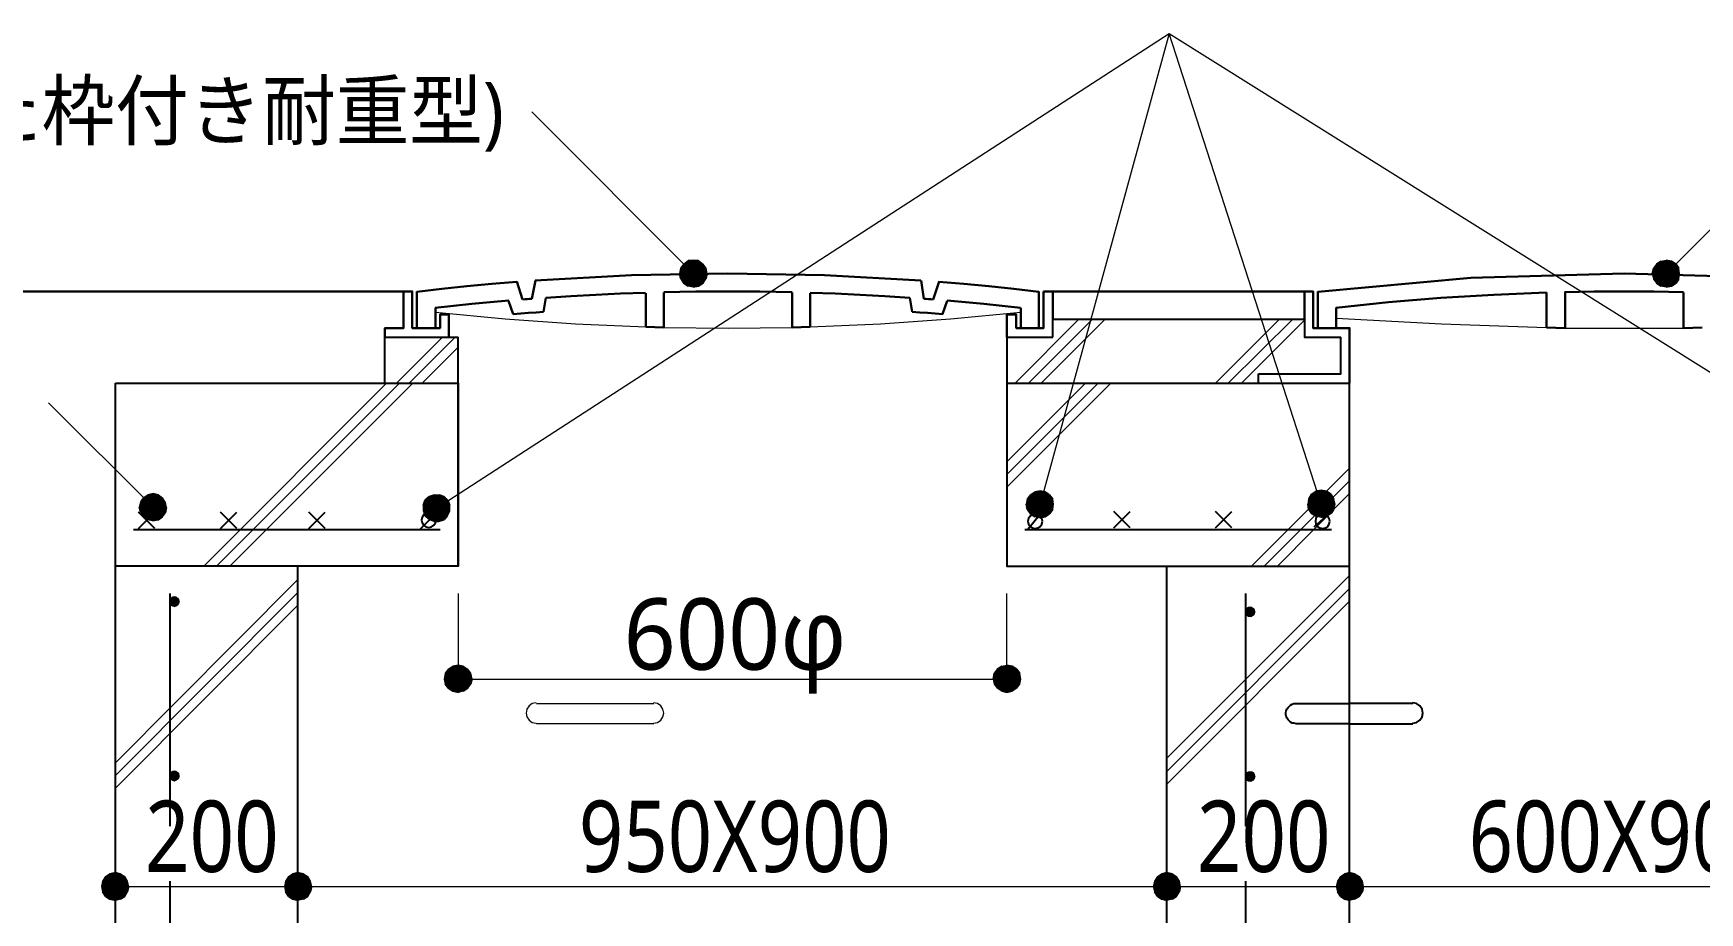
# Model space of a CAD drawing. Header units: millimetres. Extents: x 0 to 420, y 0 to 297.
# Drawn here: x 72.9 to 133.6, y 114.5 to 146.6 of the extents above; entities that cross this region are included whole.
import ezdxf
from ezdxf.enums import TextEntityAlignment as Align

# ---------------------------------------------------------------- set-up
doc = ezdxf.new("R2010")
doc.units = ezdxf.units.MM
doc.styles.add('kst32b', font='NotoSansJP-Variable.ttf')

msp = doc.modelspace()

# ---------------------------------------------------------------- hatches: boundary and pattern name
h = msp.add_hatch(color=7)
h.paths.add_polyline_path([(96.457, 138.007), (96.414, 137.816), (96.922, 137.816), (96.457, 138.007)])
h.paths.add_polyline_path([(96.414, 137.816), (96.922, 137.816), (96.457, 137.626), (96.414, 137.816)])
h.paths.add_polyline_path([(96.922, 137.816), (96.457, 137.626), (96.562, 137.456), (96.922, 137.816)])
h = msp.add_hatch(color=7)
h.paths.add_polyline_path([(96.922, 138.303), (96.732, 138.282), (96.922, 137.816), (96.922, 138.303)])
h.paths.add_polyline_path([(96.732, 138.282), (96.922, 137.816), (96.562, 138.155), (96.732, 138.282)])
h.paths.add_polyline_path([(96.922, 137.816), (96.562, 138.155), (96.457, 138.007), (96.922, 137.816)])
h = msp.add_hatch(color=7)
h.paths.add_polyline_path([(97.388, 138.007), (97.282, 138.155), (96.922, 137.816), (97.388, 138.007)])
h.paths.add_polyline_path([(97.282, 138.155), (96.922, 137.816), (97.113, 138.282), (97.282, 138.155)])
h.paths.add_polyline_path([(96.922, 137.816), (97.113, 138.282), (96.922, 138.303), (96.922, 137.816)])
h = msp.add_hatch(color=7)
h.paths.add_polyline_path([(97.282, 137.456), (97.388, 137.626), (96.922, 137.816), (97.282, 137.456)])
h.paths.add_polyline_path([(97.388, 137.626), (96.922, 137.816), (97.43, 137.816), (97.388, 137.626)])
h.paths.add_polyline_path([(96.922, 137.816), (97.43, 137.816), (97.388, 138.007), (96.922, 137.816)])
h = msp.add_hatch(color=7)
h.paths.add_polyline_path([(132.017, 138.155), (131.911, 138.007), (132.376, 137.795), (132.017, 138.155)])
h.paths.add_polyline_path([(131.911, 138.007), (132.376, 137.795), (131.868, 137.795), (131.911, 138.007)])
h.paths.add_polyline_path([(132.376, 137.795), (131.868, 137.795), (131.911, 137.604), (132.376, 137.795)])
h = msp.add_hatch(color=7)
h.paths.add_polyline_path([(132.567, 138.261), (132.376, 138.303), (132.376, 137.795), (132.567, 138.261)])
h.paths.add_polyline_path([(132.376, 138.303), (132.376, 137.795), (132.186, 138.261), (132.376, 138.303)])
h.paths.add_polyline_path([(132.376, 137.795), (132.186, 138.261), (132.017, 138.155), (132.376, 137.795)])
h = msp.add_hatch(color=7)
h.paths.add_polyline_path([(132.863, 137.795), (132.842, 138.007), (132.376, 137.795), (132.863, 137.795)])
h.paths.add_polyline_path([(132.842, 138.007), (132.376, 137.795), (132.736, 138.155), (132.842, 138.007)])
h.paths.add_polyline_path([(132.376, 137.795), (132.736, 138.155), (132.567, 138.261), (132.376, 137.795)])
h = msp.add_hatch(color=7)
h.paths.add_polyline_path([(96.562, 137.456), (96.732, 137.35), (96.922, 137.816), (96.562, 137.456)])
h.paths.add_polyline_path([(96.732, 137.35), (96.922, 137.816), (96.922, 137.308), (96.732, 137.35)])
h.paths.add_polyline_path([(96.922, 137.816), (96.922, 137.308), (97.113, 137.35), (96.922, 137.816)])
for points in [[(97.113, 137.35), (97.282, 137.456), (96.922, 137.816), (97.113, 137.35)], [(131.911, 137.604), (132.017, 137.456), (132.376, 137.795), (131.911, 137.604)], [(109.749, 129.858), (109.559, 129.9), (109.559, 129.413), (109.749, 129.858)], [(119.994, 129.879), (119.803, 129.921), (119.803, 129.413), (119.994, 129.879)], [(77.428, 128.842), (77.576, 128.947), (77.237, 129.307), (77.428, 128.842)], [(87.08, 129.18), (87.143, 128.99), (87.567, 129.265), (87.08, 129.18)], [(87.884, 123.254), (87.842, 123.042), (88.35, 123.042), (87.884, 123.254)], [(108.818, 122.851), (108.86, 123.042), (108.352, 123.042), (108.818, 122.851)], [(75.396, 115.676), (75.353, 115.485), (75.861, 115.485), (75.396, 115.676)], [(82.063, 115.676), (82.021, 115.485), (82.508, 115.485), (82.063, 115.676)], [(113.729, 115.676), (113.686, 115.485), (114.173, 115.485), (113.729, 115.676)], [(120.396, 115.676), (120.354, 115.485), (120.841, 115.485), (120.396, 115.676)]]:
    msp.add_hatch(color=7).paths.add_polyline_path(points)
h = msp.add_hatch(color=7)
h.paths.add_polyline_path([(132.017, 137.456), (132.186, 137.35), (132.376, 137.795), (132.017, 137.456)])
h.paths.add_polyline_path([(132.186, 137.35), (132.376, 137.795), (132.376, 137.308), (132.186, 137.35)])
h.paths.add_polyline_path([(132.376, 137.795), (132.376, 137.308), (132.567, 137.35), (132.376, 137.795)])
h = msp.add_hatch(color=7)
h.paths.add_polyline_path([(132.567, 137.35), (132.736, 137.456), (132.376, 137.795), (132.567, 137.35)])
h.paths.add_polyline_path([(132.736, 137.456), (132.376, 137.795), (132.842, 137.604), (132.736, 137.456)])
h.paths.add_polyline_path([(132.376, 137.795), (132.842, 137.604), (132.863, 137.795), (132.376, 137.795)])
h = msp.add_hatch(color=7)
h.paths.add_polyline_path([(76.771, 129.498), (76.729, 129.307), (77.237, 129.307), (76.771, 129.498)])
h.paths.add_polyline_path([(76.729, 129.307), (77.237, 129.307), (76.771, 129.117), (76.729, 129.307)])
h.paths.add_polyline_path([(77.237, 129.307), (76.771, 129.117), (76.877, 128.947), (77.237, 129.307)])
h = msp.add_hatch(color=7)
h.paths.add_polyline_path([(77.237, 129.794), (77.047, 129.752), (77.237, 129.307), (77.237, 129.794)])
h.paths.add_polyline_path([(77.047, 129.752), (77.237, 129.307), (76.877, 129.646), (77.047, 129.752)])
h.paths.add_polyline_path([(77.237, 129.307), (76.877, 129.646), (76.771, 129.498), (77.237, 129.307)])
h = msp.add_hatch(color=7)
h.paths.add_polyline_path([(77.682, 129.476), (77.576, 129.646), (77.237, 129.307), (77.682, 129.476)])
h.paths.add_polyline_path([(77.576, 129.646), (77.237, 129.307), (77.428, 129.752), (77.576, 129.646)])
h.paths.add_polyline_path([(77.237, 129.307), (77.428, 129.752), (77.237, 129.794), (77.237, 129.307)])
h = msp.add_hatch(color=7)
h.paths.add_polyline_path([(77.576, 128.947), (77.682, 129.096), (77.237, 129.307), (77.576, 128.947)])
h.paths.add_polyline_path([(77.682, 129.096), (77.237, 129.307), (77.724, 129.286), (77.682, 129.096)])
h.paths.add_polyline_path([(77.237, 129.307), (77.724, 129.286), (77.682, 129.476), (77.237, 129.307)])
h = msp.add_hatch(color=7)
h.paths.add_polyline_path([(87.291, 129.688), (87.143, 129.561), (87.567, 129.265), (87.291, 129.688)])
h.paths.add_polyline_path([(87.143, 129.561), (87.567, 129.265), (87.08, 129.371), (87.143, 129.561)])
h.paths.add_polyline_path([(87.567, 129.265), (87.08, 129.371), (87.08, 129.18), (87.567, 129.265)])
h = msp.add_hatch(color=7)
h.paths.add_polyline_path([(87.842, 129.688), (87.672, 129.752), (87.567, 129.265), (87.842, 129.688)])
h.paths.add_polyline_path([(87.672, 129.752), (87.567, 129.265), (87.482, 129.752), (87.672, 129.752)])
h.paths.add_polyline_path([(87.567, 129.265), (87.482, 129.752), (87.291, 129.688), (87.567, 129.265)])
h = msp.add_hatch(color=7)
h.paths.add_polyline_path([(88.053, 129.159), (88.053, 129.371), (87.567, 129.265), (88.053, 129.159)])
h.paths.add_polyline_path([(88.053, 129.371), (87.567, 129.265), (87.99, 129.54), (88.053, 129.371)])
h.paths.add_polyline_path([(87.567, 129.265), (87.99, 129.54), (87.842, 129.688), (87.567, 129.265)])
h = msp.add_hatch(color=7)
h.paths.add_polyline_path([(109.093, 129.604), (109.051, 129.413), (109.559, 129.413), (109.093, 129.604)])
h.paths.add_polyline_path([(109.051, 129.413), (109.559, 129.413), (109.093, 129.222), (109.051, 129.413)])
h.paths.add_polyline_path([(109.559, 129.413), (109.093, 129.222), (109.199, 129.053), (109.559, 129.413)])
h = msp.add_hatch(color=7)
h.paths.add_polyline_path([(109.559, 129.9), (109.368, 129.858), (109.559, 129.413), (109.559, 129.9)])
h.paths.add_polyline_path([(109.368, 129.858), (109.559, 129.413), (109.199, 129.752), (109.368, 129.858)])
h.paths.add_polyline_path([(109.559, 129.413), (109.199, 129.752), (109.093, 129.604), (109.559, 129.413)])
h = msp.add_hatch(color=7)
h.paths.add_polyline_path([(109.199, 129.053), (109.368, 128.947), (109.559, 129.413), (109.199, 129.053)])
h.paths.add_polyline_path([(109.368, 128.947), (109.559, 129.413), (109.559, 128.905), (109.368, 128.947)])
h.paths.add_polyline_path([(109.559, 129.413), (109.559, 128.905), (109.749, 128.947), (109.559, 129.413)])
h = msp.add_hatch(color=7)
h.paths.add_polyline_path([(110.046, 129.413), (110.024, 129.604), (109.559, 129.413), (110.046, 129.413)])
h.paths.add_polyline_path([(110.024, 129.604), (109.559, 129.413), (109.897, 129.752), (110.024, 129.604)])
h.paths.add_polyline_path([(109.559, 129.413), (109.897, 129.752), (109.749, 129.858), (109.559, 129.413)])
h = msp.add_hatch(color=7)
h.paths.add_polyline_path([(109.749, 128.947), (109.897, 129.053), (109.559, 129.413), (109.749, 128.947)])
h.paths.add_polyline_path([(109.897, 129.053), (109.559, 129.413), (110.024, 129.222), (109.897, 129.053)])
h.paths.add_polyline_path([(109.559, 129.413), (110.024, 129.222), (110.046, 129.413), (109.559, 129.413)])
h = msp.add_hatch(color=7)
h.paths.add_polyline_path([(119.338, 129.604), (119.317, 129.413), (119.803, 129.413), (119.338, 129.604)])
h.paths.add_polyline_path([(119.317, 129.413), (119.803, 129.413), (119.338, 129.222), (119.317, 129.413)])
h.paths.add_polyline_path([(119.803, 129.413), (119.338, 129.222), (119.444, 129.074), (119.803, 129.413)])
h = msp.add_hatch(color=7)
h.paths.add_polyline_path([(119.803, 129.921), (119.613, 129.879), (119.803, 129.413), (119.803, 129.921)])
h.paths.add_polyline_path([(119.613, 129.879), (119.803, 129.413), (119.444, 129.773), (119.613, 129.879)])
h.paths.add_polyline_path([(119.803, 129.413), (119.444, 129.773), (119.338, 129.604), (119.803, 129.413)])
h = msp.add_hatch(color=7)
h.paths.add_polyline_path([(119.444, 129.074), (119.613, 128.968), (119.803, 129.413), (119.444, 129.074)])
h.paths.add_polyline_path([(119.613, 128.968), (119.803, 129.413), (119.803, 128.926), (119.613, 128.968)])
h.paths.add_polyline_path([(119.803, 129.413), (119.803, 128.926), (119.994, 128.968), (119.803, 129.413)])
h = msp.add_hatch(color=7)
h.paths.add_polyline_path([(120.311, 129.413), (120.269, 129.604), (119.803, 129.413), (120.311, 129.413)])
h.paths.add_polyline_path([(120.269, 129.604), (119.803, 129.413), (120.163, 129.773), (120.269, 129.604)])
h.paths.add_polyline_path([(119.803, 129.413), (120.163, 129.773), (119.994, 129.879), (119.803, 129.413)])
h = msp.add_hatch(color=7)
h.paths.add_polyline_path([(119.994, 128.968), (120.163, 129.074), (119.803, 129.413), (119.994, 128.968)])
h.paths.add_polyline_path([(120.163, 129.074), (119.803, 129.413), (120.269, 129.222), (120.163, 129.074)])
h.paths.add_polyline_path([(119.803, 129.413), (120.269, 129.222), (120.311, 129.413), (119.803, 129.413)])
h = msp.add_hatch(color=7)
h.paths.add_polyline_path([(76.877, 128.947), (77.026, 128.842), (77.237, 129.307), (76.877, 128.947)])
h.paths.add_polyline_path([(77.026, 128.842), (77.237, 129.307), (77.216, 128.799), (77.026, 128.842)])
h.paths.add_polyline_path([(77.237, 129.307), (77.216, 128.799), (77.428, 128.842), (77.237, 129.307)])
h = msp.add_hatch(color=7)
h.paths.add_polyline_path([(87.143, 128.99), (87.27, 128.863), (87.567, 129.265), (87.143, 128.99)])
h.paths.add_polyline_path([(87.27, 128.863), (87.567, 129.265), (87.461, 128.778), (87.27, 128.863)])
h.paths.add_polyline_path([(87.567, 129.265), (87.461, 128.778), (87.651, 128.778), (87.567, 129.265)])
h = msp.add_hatch(color=7)
h.paths.add_polyline_path([(87.651, 128.778), (87.842, 128.842), (87.567, 129.265), (87.651, 128.778)])
h.paths.add_polyline_path([(87.842, 128.842), (87.567, 129.265), (87.969, 128.99), (87.842, 128.842)])
h.paths.add_polyline_path([(87.567, 129.265), (87.969, 128.99), (88.053, 129.159), (87.567, 129.265)])
h = msp.add_hatch(color=7)
h.paths.add_polyline_path([(77.893, 125.963), (77.851, 125.857), (78.02, 125.857), (77.893, 125.963)])
h.paths.add_polyline_path([(77.851, 125.857), (78.02, 125.857), (77.893, 125.73), (77.851, 125.857)])
h.paths.add_polyline_path([(78.02, 125.857), (77.893, 125.73), (78.02, 125.688), (78.02, 125.857)])
h = msp.add_hatch(color=7)
h.paths.add_polyline_path([(78.19, 125.857), (78.126, 125.963), (78.02, 125.857), (78.19, 125.857)])
h.paths.add_polyline_path([(78.126, 125.963), (78.02, 125.857), (78.02, 126.005), (78.126, 125.963)])
h.paths.add_polyline_path([(78.02, 125.857), (78.02, 126.005), (77.893, 125.963), (78.02, 125.857)])
h = msp.add_hatch(color=7)
h.paths.add_polyline_path([(78.02, 125.688), (78.126, 125.73), (78.02, 125.857), (78.02, 125.688)])
h.paths.add_polyline_path([(78.126, 125.73), (78.02, 125.857), (78.19, 125.857), (78.126, 125.73)])
h = msp.add_hatch(color=7)
h.paths.add_polyline_path([(117.094, 125.603), (117.052, 125.476), (117.221, 125.476), (117.094, 125.603)])
h.paths.add_polyline_path([(117.052, 125.476), (117.221, 125.476), (117.094, 125.37), (117.052, 125.476)])
h.paths.add_polyline_path([(117.221, 125.476), (117.094, 125.37), (117.221, 125.328), (117.221, 125.476)])
h = msp.add_hatch(color=7)
h.paths.add_polyline_path([(117.39, 125.476), (117.327, 125.603), (117.221, 125.476), (117.39, 125.476)])
h.paths.add_polyline_path([(117.327, 125.603), (117.221, 125.476), (117.221, 125.645), (117.327, 125.603)])
h.paths.add_polyline_path([(117.221, 125.476), (117.221, 125.645), (117.094, 125.603), (117.221, 125.476)])
h = msp.add_hatch(color=7)
h.paths.add_polyline_path([(117.221, 125.328), (117.327, 125.37), (117.221, 125.476), (117.221, 125.328)])
h.paths.add_polyline_path([(117.327, 125.37), (117.221, 125.476), (117.39, 125.476), (117.327, 125.37)])
h = msp.add_hatch(color=7)
h.paths.add_polyline_path([(88.35, 123.55), (88.159, 123.508), (88.35, 123.042), (88.35, 123.55)])
h.paths.add_polyline_path([(88.159, 123.508), (88.35, 123.042), (87.99, 123.402), (88.159, 123.508)])
h.paths.add_polyline_path([(88.35, 123.042), (87.99, 123.402), (87.884, 123.254), (88.35, 123.042)])
h = msp.add_hatch(color=7)
h.paths.add_polyline_path([(88.815, 123.254), (88.71, 123.402), (88.35, 123.042), (88.815, 123.254)])
h.paths.add_polyline_path([(88.71, 123.402), (88.35, 123.042), (88.54, 123.508), (88.71, 123.402)])
h.paths.add_polyline_path([(88.35, 123.042), (88.54, 123.508), (88.35, 123.55), (88.35, 123.042)])
h = msp.add_hatch(color=7)
h.paths.add_polyline_path([(107.992, 123.402), (107.887, 123.254), (108.352, 123.042), (107.992, 123.402)])
h.paths.add_polyline_path([(107.887, 123.254), (108.352, 123.042), (107.844, 123.042), (107.887, 123.254)])
h.paths.add_polyline_path([(108.352, 123.042), (107.844, 123.042), (107.887, 122.851), (108.352, 123.042)])
h = msp.add_hatch(color=7)
h.paths.add_polyline_path([(108.543, 123.508), (108.352, 123.55), (108.352, 123.042), (108.543, 123.508)])
h.paths.add_polyline_path([(108.352, 123.55), (108.352, 123.042), (108.162, 123.508), (108.352, 123.55)])
h.paths.add_polyline_path([(108.352, 123.042), (108.162, 123.508), (107.992, 123.402), (108.352, 123.042)])
h = msp.add_hatch(color=7)
h.paths.add_polyline_path([(108.86, 123.042), (108.818, 123.254), (108.352, 123.042), (108.86, 123.042)])
h.paths.add_polyline_path([(108.818, 123.254), (108.352, 123.042), (108.712, 123.402), (108.818, 123.254)])
h.paths.add_polyline_path([(108.352, 123.042), (108.712, 123.402), (108.543, 123.508), (108.352, 123.042)])
h = msp.add_hatch(color=7)
h.paths.add_polyline_path([(87.842, 123.042), (87.884, 122.851), (88.35, 123.042), (87.842, 123.042)])
h.paths.add_polyline_path([(87.884, 122.851), (88.35, 123.042), (87.99, 122.703), (87.884, 122.851)])
h.paths.add_polyline_path([(88.35, 123.042), (87.99, 122.703), (88.159, 122.597), (88.35, 123.042)])
h = msp.add_hatch(color=7)
h.paths.add_polyline_path([(88.159, 122.597), (88.35, 122.555), (88.35, 123.042), (88.159, 122.597)])
h.paths.add_polyline_path([(88.35, 122.555), (88.35, 123.042), (88.54, 122.597), (88.35, 122.555)])
h.paths.add_polyline_path([(88.35, 123.042), (88.54, 122.597), (88.71, 122.703), (88.35, 123.042)])
h = msp.add_hatch(color=7)
h.paths.add_polyline_path([(88.71, 122.703), (88.815, 122.851), (88.35, 123.042), (88.71, 122.703)])
h.paths.add_polyline_path([(88.815, 122.851), (88.35, 123.042), (88.858, 123.042), (88.815, 122.851)])
h.paths.add_polyline_path([(88.35, 123.042), (88.858, 123.042), (88.815, 123.254), (88.35, 123.042)])
h = msp.add_hatch(color=7)
h.paths.add_polyline_path([(107.887, 122.851), (107.992, 122.703), (108.352, 123.042), (107.887, 122.851)])
h.paths.add_polyline_path([(107.992, 122.703), (108.352, 123.042), (108.162, 122.597), (107.992, 122.703)])
h.paths.add_polyline_path([(108.352, 123.042), (108.162, 122.597), (108.352, 122.555), (108.352, 123.042)])
h = msp.add_hatch(color=7)
h.paths.add_polyline_path([(108.352, 122.555), (108.543, 122.597), (108.352, 123.042), (108.352, 122.555)])
h.paths.add_polyline_path([(108.543, 122.597), (108.352, 123.042), (108.712, 122.703), (108.543, 122.597)])
h.paths.add_polyline_path([(108.352, 123.042), (108.712, 122.703), (108.818, 122.851), (108.352, 123.042)])
h = msp.add_hatch(color=7)
h.paths.add_polyline_path([(77.893, 119.634), (77.851, 119.507), (78.02, 119.507), (77.893, 119.634)])
h.paths.add_polyline_path([(77.851, 119.507), (78.02, 119.507), (77.893, 119.401), (77.851, 119.507)])
h.paths.add_polyline_path([(78.02, 119.507), (77.893, 119.401), (78.02, 119.338), (78.02, 119.507)])
h = msp.add_hatch(color=7)
h.paths.add_polyline_path([(78.19, 119.507), (78.126, 119.634), (78.02, 119.507), (78.19, 119.507)])
h.paths.add_polyline_path([(78.126, 119.634), (78.02, 119.507), (78.02, 119.676), (78.126, 119.634)])
h.paths.add_polyline_path([(78.02, 119.507), (78.02, 119.676), (77.893, 119.634), (78.02, 119.507)])
h = msp.add_hatch(color=7)
h.paths.add_polyline_path([(117.39, 119.486), (117.327, 119.613), (117.221, 119.486), (117.39, 119.486)])
h.paths.add_polyline_path([(117.327, 119.613), (117.221, 119.486), (117.221, 119.655), (117.327, 119.613)])
h.paths.add_polyline_path([(117.221, 119.486), (117.221, 119.655), (117.094, 119.613), (117.221, 119.486)])
h = msp.add_hatch(color=7)
h.paths.add_polyline_path([(78.02, 119.338), (78.126, 119.401), (78.02, 119.507), (78.02, 119.338)])
h.paths.add_polyline_path([(78.126, 119.401), (78.02, 119.507), (78.19, 119.507), (78.126, 119.401)])
h = msp.add_hatch(color=7)
h.paths.add_polyline_path([(117.094, 119.613), (117.052, 119.486), (117.221, 119.486), (117.094, 119.613)])
h.paths.add_polyline_path([(117.052, 119.486), (117.221, 119.486), (117.094, 119.359), (117.052, 119.486)])
h.paths.add_polyline_path([(117.221, 119.486), (117.094, 119.359), (117.221, 119.317), (117.221, 119.486)])
h = msp.add_hatch(color=7)
h.paths.add_polyline_path([(117.221, 119.317), (117.327, 119.359), (117.221, 119.486), (117.221, 119.317)])
h.paths.add_polyline_path([(117.327, 119.359), (117.221, 119.486), (117.39, 119.486), (117.327, 119.359)])
h = msp.add_hatch(color=7)
h.paths.add_polyline_path([(75.861, 115.993), (75.65, 115.951), (75.861, 115.485), (75.861, 115.993)])
h.paths.add_polyline_path([(75.65, 115.951), (75.861, 115.485), (75.502, 115.845), (75.65, 115.951)])
h.paths.add_polyline_path([(75.861, 115.485), (75.502, 115.845), (75.396, 115.676), (75.861, 115.485)])
h = msp.add_hatch(color=7)
h.paths.add_polyline_path([(76.306, 115.676), (76.2, 115.845), (75.861, 115.485), (76.306, 115.676)])
h.paths.add_polyline_path([(76.2, 115.845), (75.861, 115.485), (76.052, 115.951), (76.2, 115.845)])
h.paths.add_polyline_path([(75.861, 115.485), (76.052, 115.951), (75.861, 115.993), (75.861, 115.485)])
h = msp.add_hatch(color=7)
h.paths.add_polyline_path([(82.508, 115.993), (82.317, 115.951), (82.508, 115.485), (82.508, 115.993)])
h.paths.add_polyline_path([(82.317, 115.951), (82.508, 115.485), (82.169, 115.845), (82.317, 115.951)])
h.paths.add_polyline_path([(82.508, 115.485), (82.169, 115.845), (82.063, 115.676), (82.508, 115.485)])
h = msp.add_hatch(color=7)
h.paths.add_polyline_path([(82.973, 115.676), (82.868, 115.845), (82.508, 115.485), (82.973, 115.676)])
h.paths.add_polyline_path([(82.868, 115.845), (82.508, 115.485), (82.719, 115.951), (82.868, 115.845)])
h.paths.add_polyline_path([(82.508, 115.485), (82.719, 115.951), (82.508, 115.993), (82.508, 115.485)])
h = msp.add_hatch(color=7)
h.paths.add_polyline_path([(114.173, 115.993), (113.983, 115.951), (114.173, 115.485), (114.173, 115.993)])
h.paths.add_polyline_path([(113.983, 115.951), (114.173, 115.485), (113.834, 115.845), (113.983, 115.951)])
h.paths.add_polyline_path([(114.173, 115.485), (113.834, 115.845), (113.729, 115.676), (114.173, 115.485)])
h = msp.add_hatch(color=7)
h.paths.add_polyline_path([(114.639, 115.676), (114.533, 115.845), (114.173, 115.485), (114.639, 115.676)])
h.paths.add_polyline_path([(114.533, 115.845), (114.173, 115.485), (114.385, 115.951), (114.533, 115.845)])
h.paths.add_polyline_path([(114.173, 115.485), (114.385, 115.951), (114.173, 115.993), (114.173, 115.485)])
h = msp.add_hatch(color=7)
h.paths.add_polyline_path([(120.841, 115.993), (120.65, 115.951), (120.841, 115.485), (120.841, 115.993)])
h.paths.add_polyline_path([(120.65, 115.951), (120.841, 115.485), (120.502, 115.845), (120.65, 115.951)])
h.paths.add_polyline_path([(120.841, 115.485), (120.502, 115.845), (120.396, 115.676), (120.841, 115.485)])
h = msp.add_hatch(color=7)
h.paths.add_polyline_path([(121.306, 115.676), (121.2, 115.845), (120.841, 115.485), (121.306, 115.676)])
h.paths.add_polyline_path([(121.2, 115.845), (120.841, 115.485), (121.031, 115.951), (121.2, 115.845)])
h.paths.add_polyline_path([(120.841, 115.485), (121.031, 115.951), (120.841, 115.993), (120.841, 115.485)])
h = msp.add_hatch(color=7)
h.paths.add_polyline_path([(75.353, 115.485), (75.396, 115.295), (75.861, 115.485), (75.353, 115.485)])
h.paths.add_polyline_path([(75.396, 115.295), (75.861, 115.485), (75.502, 115.125), (75.396, 115.295)])
h.paths.add_polyline_path([(75.861, 115.485), (75.502, 115.125), (75.65, 115.02), (75.861, 115.485)])
h = msp.add_hatch(color=7)
h.paths.add_polyline_path([(75.65, 115.02), (75.861, 114.977), (75.861, 115.485), (75.65, 115.02)])
h.paths.add_polyline_path([(75.861, 114.977), (75.861, 115.485), (76.052, 115.02), (75.861, 114.977)])
h.paths.add_polyline_path([(75.861, 115.485), (76.052, 115.02), (76.2, 115.125), (75.861, 115.485)])
h = msp.add_hatch(color=7)
h.paths.add_polyline_path([(76.2, 115.125), (76.306, 115.295), (75.861, 115.485), (76.2, 115.125)])
h.paths.add_polyline_path([(76.306, 115.295), (75.861, 115.485), (76.348, 115.485), (76.306, 115.295)])
h.paths.add_polyline_path([(75.861, 115.485), (76.348, 115.485), (76.306, 115.676), (75.861, 115.485)])
h = msp.add_hatch(color=7)
h.paths.add_polyline_path([(82.021, 115.485), (82.063, 115.295), (82.508, 115.485), (82.021, 115.485)])
h.paths.add_polyline_path([(82.063, 115.295), (82.508, 115.485), (82.169, 115.125), (82.063, 115.295)])
h.paths.add_polyline_path([(82.508, 115.485), (82.169, 115.125), (82.317, 115.02), (82.508, 115.485)])
h = msp.add_hatch(color=7)
h.paths.add_polyline_path([(82.317, 115.02), (82.508, 114.977), (82.508, 115.485), (82.317, 115.02)])
h.paths.add_polyline_path([(82.508, 114.977), (82.508, 115.485), (82.719, 115.02), (82.508, 114.977)])
h.paths.add_polyline_path([(82.508, 115.485), (82.719, 115.02), (82.868, 115.125), (82.508, 115.485)])
h = msp.add_hatch(color=7)
h.paths.add_polyline_path([(82.868, 115.125), (82.973, 115.295), (82.508, 115.485), (82.868, 115.125)])
h.paths.add_polyline_path([(82.973, 115.295), (82.508, 115.485), (83.016, 115.485), (82.973, 115.295)])
h.paths.add_polyline_path([(82.508, 115.485), (83.016, 115.485), (82.973, 115.676), (82.508, 115.485)])
h = msp.add_hatch(color=7)
h.paths.add_polyline_path([(113.686, 115.485), (113.729, 115.295), (114.173, 115.485), (113.686, 115.485)])
h.paths.add_polyline_path([(113.729, 115.295), (114.173, 115.485), (113.834, 115.125), (113.729, 115.295)])
h.paths.add_polyline_path([(114.173, 115.485), (113.834, 115.125), (113.983, 115.02), (114.173, 115.485)])
h = msp.add_hatch(color=7)
h.paths.add_polyline_path([(113.983, 115.02), (114.173, 114.977), (114.173, 115.485), (113.983, 115.02)])
h.paths.add_polyline_path([(114.173, 114.977), (114.173, 115.485), (114.385, 115.02), (114.173, 114.977)])
h.paths.add_polyline_path([(114.173, 115.485), (114.385, 115.02), (114.533, 115.125), (114.173, 115.485)])
h = msp.add_hatch(color=7)
h.paths.add_polyline_path([(114.533, 115.125), (114.639, 115.295), (114.173, 115.485), (114.533, 115.125)])
h.paths.add_polyline_path([(114.639, 115.295), (114.173, 115.485), (114.681, 115.485), (114.639, 115.295)])
h.paths.add_polyline_path([(114.173, 115.485), (114.681, 115.485), (114.639, 115.676), (114.173, 115.485)])
h = msp.add_hatch(color=7)
h.paths.add_polyline_path([(120.354, 115.485), (120.396, 115.295), (120.841, 115.485), (120.354, 115.485)])
h.paths.add_polyline_path([(120.396, 115.295), (120.841, 115.485), (120.502, 115.125), (120.396, 115.295)])
h.paths.add_polyline_path([(120.841, 115.485), (120.502, 115.125), (120.65, 115.02), (120.841, 115.485)])
h = msp.add_hatch(color=7)
h.paths.add_polyline_path([(120.65, 115.02), (120.841, 114.977), (120.841, 115.485), (120.65, 115.02)])
h.paths.add_polyline_path([(120.841, 114.977), (120.841, 115.485), (121.031, 115.02), (120.841, 114.977)])
h.paths.add_polyline_path([(120.841, 115.485), (121.031, 115.02), (121.2, 115.125), (120.841, 115.485)])
h = msp.add_hatch(color=7)
h.paths.add_polyline_path([(121.2, 115.125), (121.306, 115.295), (120.841, 115.485), (121.2, 115.125)])
h.paths.add_polyline_path([(121.306, 115.295), (120.841, 115.485), (121.349, 115.485), (121.306, 115.295)])
h.paths.add_polyline_path([(120.841, 115.485), (121.349, 115.485), (121.306, 115.676), (120.841, 115.485)])

# ---------------------------------------------------------------- linework, layer by layer
at = {"lineweight": 13}
for points in [[(87.567, 129.265), (114.258, 146.558), (141.901, 129.265)], [(119.803, 129.413), (114.258, 146.558), (109.559, 129.413)], [(96.922, 137.816), (91.038, 143.7)], [(132.376, 137.795), (138.261, 143.7)], [(87.524, 136.398), (90.064, 136.165), (92.625, 135.975), (95.187, 135.869)], [(101.177, 135.869), (103.738, 135.975), (106.299, 136.165), (108.86, 136.398)], [(108.649, 133.816), (110.977, 136.144)], [(109.135, 133.816), (111.464, 136.144)], [(109.601, 133.816), (111.929, 136.144)], [(115.951, 133.816), (118.279, 136.144)], [(116.417, 133.816), (118.766, 136.144)], [(116.904, 133.816), (119.232, 136.144)], [(120.354, 136.186), (124.185, 135.975), (128.016, 135.848)], [(86.106, 133.816), (87.778, 135.488)], [(86.572, 133.816), (88.244, 135.488)], [(95.843, 135.848), (98.192, 135.826), (100.521, 135.848)], [(128.693, 135.826), (133.011, 135.826)], [(87.037, 133.816), (88.35, 135.128)], [(79.079, 127.148), (85.746, 133.816)], [(79.544, 127.148), (86.212, 133.816)], [(80.031, 127.148), (86.699, 133.816)], [(108.352, 130.027), (112.141, 133.816)], [(108.352, 130.492), (111.675, 133.816)], [(108.352, 130.958), (111.21, 133.816)], [(77.237, 129.307), (73.427, 133.096)], [(117.263, 127.148), (120.841, 130.725)], [(117.729, 127.148), (120.841, 130.26)], [(118.216, 127.148), (120.841, 129.794)], [(75.861, 119.994), (82.508, 126.661)], [(114.173, 120.163), (120.841, 126.809)], [(114.173, 119.676), (120.841, 126.344)], [(75.861, 119.528), (82.508, 126.196)], [(75.861, 119.062), (82.508, 125.73)], [(88.35, 126.153), (88.35, 123.042), (108.352, 123.042), (108.352, 126.153)], [(114.173, 119.211), (120.841, 125.878)], [(91.197, 122.174), (91.052, 122.145), (90.935, 122.066), (90.855, 121.948), (90.826, 121.804), (90.855, 121.659), (90.935, 121.542), (91.052, 121.462), (91.197, 121.433)], [(91.207, 122.153), (95.483, 122.153)], [(95.472, 121.433), (95.616, 121.462), (95.734, 121.542), (95.814, 121.659), (95.843, 121.804), (95.814, 121.948), (95.734, 122.066), (95.616, 122.145), (95.472, 122.174)], [(95.483, 121.412), (91.207, 121.412)], [(75.861, 115.485), (82.508, 115.485), (114.173, 115.485), (120.841, 115.485), (140.843, 115.485), (147.511, 115.485)]]:
    msp.add_lwpolyline(points, dxfattribs=at)
at = {"lineweight": 0}
for points in [[(96.457, 138.007), (96.414, 137.816), (96.922, 137.816)], [(96.922, 137.816), (96.562, 138.155), (96.457, 138.007)], [(96.732, 138.282), (96.922, 137.816), (96.562, 138.155)], [(96.922, 138.303), (96.732, 138.282), (96.922, 137.816)], [(96.922, 137.816), (97.113, 138.282), (96.922, 138.303)], [(97.282, 138.155), (96.922, 137.816), (97.113, 138.282)], [(97.388, 138.007), (97.282, 138.155), (96.922, 137.816)], [(96.922, 137.816), (97.43, 137.816), (97.388, 138.007)], [(131.911, 138.007), (132.376, 137.795), (131.868, 137.795)], [(132.017, 138.155), (131.911, 138.007), (132.376, 137.795)], [(132.376, 137.795), (132.186, 138.261), (132.017, 138.155)], [(132.376, 138.303), (132.376, 137.795), (132.186, 138.261)], [(132.567, 138.261), (132.376, 138.303), (132.376, 137.795)], [(132.376, 137.795), (132.736, 138.155), (132.567, 138.261)], [(132.842, 138.007), (132.376, 137.795), (132.736, 138.155)], [(132.863, 137.795), (132.842, 138.007), (132.376, 137.795)], [(96.414, 137.816), (96.922, 137.816), (96.457, 137.626)], [(96.922, 137.816), (96.457, 137.626), (96.562, 137.456)], [(96.562, 137.456), (96.732, 137.35), (96.922, 137.816)], [(96.732, 137.35), (96.922, 137.816), (96.922, 137.308)], [(97.282, 137.456), (97.388, 137.626), (96.922, 137.816)], [(97.388, 137.626), (96.922, 137.816), (97.43, 137.816)], [(96.922, 137.816), (96.922, 137.308), (97.113, 137.35)], [(97.113, 137.35), (97.282, 137.456), (96.922, 137.816)], [(132.376, 137.795), (131.868, 137.795), (131.911, 137.604)], [(131.911, 137.604), (132.017, 137.456), (132.376, 137.795)], [(132.017, 137.456), (132.186, 137.35), (132.376, 137.795)], [(132.186, 137.35), (132.376, 137.795), (132.376, 137.308)], [(132.376, 137.795), (132.376, 137.308), (132.567, 137.35)], [(132.567, 137.35), (132.736, 137.456), (132.376, 137.795)], [(132.736, 137.456), (132.376, 137.795), (132.842, 137.604)], [(132.376, 137.795), (132.842, 137.604), (132.863, 137.795)], [(76.771, 129.498), (76.729, 129.307), (77.237, 129.307)], [(77.237, 129.307), (76.877, 129.646), (76.771, 129.498)], [(77.047, 129.752), (77.237, 129.307), (76.877, 129.646)], [(77.237, 129.794), (77.047, 129.752), (77.237, 129.307)], [(77.237, 129.307), (77.428, 129.752), (77.237, 129.794)], [(77.576, 129.646), (77.237, 129.307), (77.428, 129.752)], [(77.682, 129.476), (77.576, 129.646), (77.237, 129.307)], [(77.237, 129.307), (77.724, 129.286), (77.682, 129.476)], [(87.143, 129.561), (87.567, 129.265), (87.08, 129.371)], [(87.567, 129.265), (87.08, 129.371), (87.08, 129.18)], [(87.291, 129.688), (87.143, 129.561), (87.567, 129.265)], [(87.567, 129.265), (87.482, 129.752), (87.291, 129.688)], [(87.672, 129.752), (87.567, 129.265), (87.482, 129.752)], [(87.842, 129.688), (87.672, 129.752), (87.567, 129.265)], [(87.567, 129.265), (87.99, 129.54), (87.842, 129.688)], [(88.053, 129.371), (87.567, 129.265), (87.99, 129.54)], [(88.053, 129.159), (88.053, 129.371), (87.567, 129.265)], [(109.093, 129.604), (109.051, 129.413), (109.559, 129.413)], [(109.051, 129.413), (109.559, 129.413), (109.093, 129.222)], [(109.559, 129.413), (109.199, 129.752), (109.093, 129.604)], [(109.559, 129.413), (109.093, 129.222), (109.199, 129.053)], [(109.368, 129.858), (109.559, 129.413), (109.199, 129.752)], [(109.199, 129.053), (109.368, 128.947), (109.559, 129.413)], [(109.559, 129.9), (109.368, 129.858), (109.559, 129.413)], [(109.368, 128.947), (109.559, 129.413), (109.559, 128.905)], [(109.749, 129.858), (109.559, 129.9), (109.559, 129.413)], [(109.559, 129.413), (109.897, 129.752), (109.749, 129.858)], [(110.024, 129.604), (109.559, 129.413), (109.897, 129.752)], [(110.046, 129.413), (110.024, 129.604), (109.559, 129.413)], [(109.559, 129.413), (109.559, 128.905), (109.749, 128.947)], [(109.749, 128.947), (109.897, 129.053), (109.559, 129.413)], [(109.897, 129.053), (109.559, 129.413), (110.024, 129.222)], [(109.559, 129.413), (110.024, 129.222), (110.046, 129.413)], [(119.338, 129.604), (119.317, 129.413), (119.803, 129.413)], [(119.317, 129.413), (119.803, 129.413), (119.338, 129.222)], [(119.803, 129.413), (119.444, 129.773), (119.338, 129.604)], [(119.803, 129.413), (119.338, 129.222), (119.444, 129.074)], [(119.613, 129.879), (119.803, 129.413), (119.444, 129.773)], [(119.444, 129.074), (119.613, 128.968), (119.803, 129.413)], [(119.803, 129.921), (119.613, 129.879), (119.803, 129.413)], [(119.613, 128.968), (119.803, 129.413), (119.803, 128.926)], [(119.994, 129.879), (119.803, 129.921), (119.803, 129.413)], [(119.803, 129.413), (120.163, 129.773), (119.994, 129.879)], [(120.269, 129.604), (119.803, 129.413), (120.163, 129.773)], [(120.311, 129.413), (120.269, 129.604), (119.803, 129.413)], [(119.803, 129.413), (119.803, 128.926), (119.994, 128.968)], [(119.994, 128.968), (120.163, 129.074), (119.803, 129.413)], [(120.163, 129.074), (119.803, 129.413), (120.269, 129.222)], [(119.803, 129.413), (120.269, 129.222), (120.311, 129.413)], [(76.729, 129.307), (77.237, 129.307), (76.771, 129.117)], [(77.237, 129.307), (76.771, 129.117), (76.877, 128.947)], [(76.877, 128.947), (77.026, 128.842), (77.237, 129.307)], [(77.026, 128.842), (77.237, 129.307), (77.216, 128.799)], [(77.237, 129.307), (77.216, 128.799), (77.428, 128.842)], [(77.576, 128.947), (77.682, 129.096), (77.237, 129.307)], [(77.682, 129.096), (77.237, 129.307), (77.724, 129.286)], [(77.428, 128.842), (77.576, 128.947), (77.237, 129.307)], [(87.08, 129.18), (87.143, 128.99), (87.567, 129.265)], [(87.143, 128.99), (87.27, 128.863), (87.567, 129.265)], [(87.27, 128.863), (87.567, 129.265), (87.461, 128.778)], [(87.567, 129.265), (87.461, 128.778), (87.651, 128.778)], [(87.651, 128.778), (87.842, 128.842), (87.567, 129.265)], [(87.842, 128.842), (87.567, 129.265), (87.969, 128.99)], [(87.567, 129.265), (87.969, 128.99), (88.053, 129.159)], [(77.893, 125.963), (77.851, 125.857), (78.02, 125.857)], [(77.851, 125.857), (78.02, 125.857), (77.893, 125.73)], [(78.02, 125.857), (78.02, 126.005), (77.893, 125.963)], [(78.02, 125.857), (77.893, 125.73), (78.02, 125.688)], [(78.126, 125.963), (78.02, 125.857), (78.02, 126.005)], [(78.19, 125.857), (78.126, 125.963), (78.02, 125.857)], [(78.02, 125.688), (78.126, 125.73), (78.02, 125.857)], [(78.126, 125.73), (78.02, 125.857), (78.19, 125.857)], [(117.094, 125.603), (117.052, 125.476), (117.221, 125.476)], [(117.052, 125.476), (117.221, 125.476), (117.094, 125.37)], [(117.221, 125.476), (117.221, 125.645), (117.094, 125.603)], [(117.221, 125.476), (117.094, 125.37), (117.221, 125.328)], [(117.327, 125.603), (117.221, 125.476), (117.221, 125.645)], [(117.39, 125.476), (117.327, 125.603), (117.221, 125.476)], [(117.221, 125.328), (117.327, 125.37), (117.221, 125.476)], [(117.327, 125.37), (117.221, 125.476), (117.39, 125.476)], [(88.35, 123.042), (87.99, 123.402), (87.884, 123.254)], [(88.159, 123.508), (88.35, 123.042), (87.99, 123.402)], [(88.35, 123.55), (88.159, 123.508), (88.35, 123.042)], [(88.35, 123.042), (88.54, 123.508), (88.35, 123.55)], [(88.71, 123.402), (88.35, 123.042), (88.54, 123.508)], [(88.815, 123.254), (88.71, 123.402), (88.35, 123.042)], [(107.992, 123.402), (107.887, 123.254), (108.352, 123.042)], [(108.352, 123.042), (108.162, 123.508), (107.992, 123.402)], [(108.352, 123.55), (108.352, 123.042), (108.162, 123.508)], [(108.543, 123.508), (108.352, 123.55), (108.352, 123.042)], [(108.352, 123.042), (108.712, 123.402), (108.543, 123.508)], [(108.818, 123.254), (108.352, 123.042), (108.712, 123.402)], [(87.884, 123.254), (87.842, 123.042), (88.35, 123.042)], [(87.842, 123.042), (87.884, 122.851), (88.35, 123.042)], [(87.884, 122.851), (88.35, 123.042), (87.99, 122.703)], [(88.35, 123.042), (87.99, 122.703), (88.159, 122.597)], [(88.159, 122.597), (88.35, 122.555), (88.35, 123.042)], [(88.35, 123.042), (88.858, 123.042), (88.815, 123.254)], [(88.35, 122.555), (88.35, 123.042), (88.54, 122.597)], [(88.35, 123.042), (88.54, 122.597), (88.71, 122.703)], [(88.71, 122.703), (88.815, 122.851), (88.35, 123.042)], [(88.815, 122.851), (88.35, 123.042), (88.858, 123.042)], [(107.887, 123.254), (108.352, 123.042), (107.844, 123.042)], [(108.352, 123.042), (107.844, 123.042), (107.887, 122.851)], [(107.887, 122.851), (107.992, 122.703), (108.352, 123.042)], [(107.992, 122.703), (108.352, 123.042), (108.162, 122.597)], [(108.352, 123.042), (108.162, 122.597), (108.352, 122.555)], [(108.86, 123.042), (108.818, 123.254), (108.352, 123.042)], [(108.352, 122.555), (108.543, 122.597), (108.352, 123.042)], [(108.543, 122.597), (108.352, 123.042), (108.712, 122.703)], [(108.352, 123.042), (108.712, 122.703), (108.818, 122.851)], [(108.818, 122.851), (108.86, 123.042), (108.352, 123.042)], [(77.893, 119.634), (77.851, 119.507), (78.02, 119.507)], [(78.02, 119.507), (78.02, 119.676), (77.893, 119.634)], [(78.126, 119.634), (78.02, 119.507), (78.02, 119.676)], [(78.19, 119.507), (78.126, 119.634), (78.02, 119.507)], [(117.221, 119.486), (117.221, 119.655), (117.094, 119.613)], [(117.327, 119.613), (117.221, 119.486), (117.221, 119.655)], [(77.851, 119.507), (78.02, 119.507), (77.893, 119.401)], [(78.02, 119.507), (77.893, 119.401), (78.02, 119.338)], [(78.02, 119.338), (78.126, 119.401), (78.02, 119.507)], [(78.126, 119.401), (78.02, 119.507), (78.19, 119.507)], [(117.094, 119.613), (117.052, 119.486), (117.221, 119.486)], [(117.052, 119.486), (117.221, 119.486), (117.094, 119.359)], [(117.221, 119.486), (117.094, 119.359), (117.221, 119.317)], [(117.39, 119.486), (117.327, 119.613), (117.221, 119.486)], [(117.221, 119.317), (117.327, 119.359), (117.221, 119.486)], [(117.327, 119.359), (117.221, 119.486), (117.39, 119.486)], [(75.861, 115.993), (75.65, 115.951), (75.861, 115.485)], [(75.861, 115.485), (76.052, 115.951), (75.861, 115.993)], [(82.508, 115.993), (82.317, 115.951), (82.508, 115.485)], [(82.508, 115.485), (82.719, 115.951), (82.508, 115.993)], [(114.173, 115.993), (113.983, 115.951), (114.173, 115.485)], [(114.173, 115.485), (114.385, 115.951), (114.173, 115.993)], [(120.841, 115.993), (120.65, 115.951), (120.841, 115.485)], [(120.841, 115.485), (121.031, 115.951), (120.841, 115.993)], [(75.396, 115.676), (75.353, 115.485), (75.861, 115.485)], [(75.353, 115.485), (75.396, 115.295), (75.861, 115.485)], [(75.861, 115.485), (75.502, 115.845), (75.396, 115.676)], [(75.396, 115.295), (75.861, 115.485), (75.502, 115.125)], [(75.65, 115.951), (75.861, 115.485), (75.502, 115.845)], [(75.861, 115.485), (75.502, 115.125), (75.65, 115.02)], [(75.65, 115.02), (75.861, 114.977), (75.861, 115.485)], [(76.2, 115.845), (75.861, 115.485), (76.052, 115.951)], [(76.306, 115.676), (76.2, 115.845), (75.861, 115.485)], [(75.861, 115.485), (76.348, 115.485), (76.306, 115.676)], [(75.861, 114.977), (75.861, 115.485), (76.052, 115.02)], [(75.861, 115.485), (76.052, 115.02), (76.2, 115.125)], [(76.2, 115.125), (76.306, 115.295), (75.861, 115.485)], [(76.306, 115.295), (75.861, 115.485), (76.348, 115.485)], [(82.063, 115.676), (82.021, 115.485), (82.508, 115.485)], [(82.021, 115.485), (82.063, 115.295), (82.508, 115.485)], [(82.508, 115.485), (82.169, 115.845), (82.063, 115.676)], [(82.063, 115.295), (82.508, 115.485), (82.169, 115.125)], [(82.317, 115.951), (82.508, 115.485), (82.169, 115.845)], [(82.508, 115.485), (82.169, 115.125), (82.317, 115.02)], [(82.317, 115.02), (82.508, 114.977), (82.508, 115.485)], [(82.868, 115.845), (82.508, 115.485), (82.719, 115.951)], [(82.973, 115.676), (82.868, 115.845), (82.508, 115.485)], [(82.508, 115.485), (83.016, 115.485), (82.973, 115.676)], [(82.508, 114.977), (82.508, 115.485), (82.719, 115.02)], [(82.508, 115.485), (82.719, 115.02), (82.868, 115.125)], [(82.868, 115.125), (82.973, 115.295), (82.508, 115.485)], [(82.973, 115.295), (82.508, 115.485), (83.016, 115.485)], [(113.729, 115.676), (113.686, 115.485), (114.173, 115.485)], [(113.686, 115.485), (113.729, 115.295), (114.173, 115.485)], [(114.173, 115.485), (113.834, 115.845), (113.729, 115.676)], [(113.729, 115.295), (114.173, 115.485), (113.834, 115.125)], [(113.983, 115.951), (114.173, 115.485), (113.834, 115.845)], [(114.173, 115.485), (113.834, 115.125), (113.983, 115.02)], [(113.983, 115.02), (114.173, 114.977), (114.173, 115.485)], [(114.533, 115.845), (114.173, 115.485), (114.385, 115.951)], [(114.639, 115.676), (114.533, 115.845), (114.173, 115.485)], [(114.173, 115.485), (114.681, 115.485), (114.639, 115.676)], [(114.173, 114.977), (114.173, 115.485), (114.385, 115.02)], [(114.173, 115.485), (114.385, 115.02), (114.533, 115.125)], [(114.533, 115.125), (114.639, 115.295), (114.173, 115.485)], [(114.639, 115.295), (114.173, 115.485), (114.681, 115.485)], [(120.396, 115.676), (120.354, 115.485), (120.841, 115.485)], [(120.354, 115.485), (120.396, 115.295), (120.841, 115.485)], [(120.841, 115.485), (120.502, 115.845), (120.396, 115.676)], [(120.396, 115.295), (120.841, 115.485), (120.502, 115.125)], [(120.65, 115.951), (120.841, 115.485), (120.502, 115.845)], [(120.841, 115.485), (120.502, 115.125), (120.65, 115.02)], [(120.65, 115.02), (120.841, 114.977), (120.841, 115.485)], [(121.2, 115.845), (120.841, 115.485), (121.031, 115.951)], [(121.306, 115.676), (121.2, 115.845), (120.841, 115.485)], [(120.841, 115.485), (121.349, 115.485), (121.306, 115.676)], [(120.841, 114.977), (120.841, 115.485), (121.031, 115.02)], [(120.841, 115.485), (121.031, 115.02), (121.2, 115.125)], [(121.2, 115.125), (121.306, 115.295), (120.841, 115.485)], [(121.306, 115.295), (120.841, 115.485), (121.349, 115.485)]]:
    msp.add_lwpolyline(points, close=True, dxfattribs=at)
at = {"lineweight": 30}
for points in [[(90.489, 137.509), (89.577, 137.432), (88.666, 137.347), (87.756, 137.252), (86.846, 137.149)], [(90.487, 137.52), (90.699, 136.864)], [(91.038, 136.885), (91.165, 137.562)], [(105.209, 137.56), (101.697, 137.752), (98.182, 137.816), (94.666, 137.752), (91.154, 137.56)], [(105.325, 136.885), (105.22, 137.562)], [(105.876, 137.52), (105.664, 136.864)], [(109.517, 137.149), (108.607, 137.252), (107.697, 137.347), (106.786, 137.432), (105.874, 137.509)], [(142.008, 137.149), (136.432, 137.649), (130.842, 137.816), (125.251, 137.649), (119.676, 137.149)], [(42.524, 137.16), (86.36, 137.16)], [(88.011, 135.488), (88.011, 136.313), (87.694, 136.313), (87.694, 135.826), (86.678, 135.826), (86.678, 137.16), (86.36, 137.16), (86.36, 135.826), (85.683, 135.826), (85.683, 135.488)], [(86.847, 135.826), (86.847, 137.16)], [(90.193, 136.827), (89.523, 136.769), (88.854, 136.706), (88.186, 136.638), (87.518, 136.566)], [(90.191, 136.821), (90.361, 136.334)], [(91.037, 136.894), (90.954, 136.888), (90.871, 136.881), (90.789, 136.875), (90.706, 136.869)], [(91.461, 136.419), (91.546, 136.927)], [(95.182, 137.113), (94.273, 137.08), (93.365, 137.039), (92.458, 136.989), (91.551, 136.931)], [(95.187, 135.869), (95.187, 137.096)], [(95.843, 135.848), (95.843, 137.118)], [(100.519, 137.132), (99.35, 137.153), (98.182, 137.16), (97.013, 137.153), (95.844, 137.132)], [(100.521, 135.848), (100.521, 137.118)], [(101.177, 135.869), (101.177, 137.096)], [(104.812, 136.931), (103.905, 136.989), (102.998, 137.039), (102.09, 137.08), (101.182, 137.113)], [(104.902, 136.419), (104.817, 136.927)], [(105.657, 136.869), (105.574, 136.875), (105.492, 136.881), (105.409, 136.888), (105.326, 136.894)], [(106.172, 136.821), (106.003, 136.334)], [(108.845, 136.566), (108.177, 136.638), (107.509, 136.706), (106.84, 136.769), (106.171, 136.827)], [(109.686, 137.16), (109.686, 135.826), (108.691, 135.826), (108.691, 136.313), (108.352, 136.313), (108.352, 135.488)], [(109.516, 135.826), (109.516, 137.16)], [(110.024, 137.16), (109.686, 137.16)], [(110.024, 136.144), (110.024, 137.16), (119.19, 137.16)], [(120.841, 133.816), (120.841, 135.826), (119.507, 135.826), (119.507, 137.16), (119.19, 137.16), (119.19, 136.144)], [(119.676, 135.826), (119.676, 137.16)], [(128.01, 137.117), (126.089, 137.039), (124.169, 136.921), (122.253, 136.763), (120.34, 136.566)], [(128.016, 135.848), (128.016, 137.118)], [(133.013, 137.135), (131.927, 137.154), (130.842, 137.16), (129.756, 137.154), (128.671, 137.135)], [(128.693, 135.826), (128.693, 137.118)], [(133.011, 135.826), (133.011, 137.118)], [(87.524, 135.826), (87.524, 136.567)], [(91.467, 136.416), (91.189, 136.396), (90.91, 136.375), (90.632, 136.353), (90.353, 136.331)], [(106.01, 136.331), (105.731, 136.353), (105.453, 136.375), (105.175, 136.396), (104.896, 136.416)], [(108.86, 135.826), (108.86, 136.567)], [(120.354, 135.826), (120.354, 136.567)], [(95.187, 135.869), (95.843, 135.848)], [(100.521, 135.848), (101.177, 135.869)], [(128.016, 135.848), (128.693, 135.826)], [(133.011, 135.826), (133.689, 135.848)]]:
    msp.add_lwpolyline(points, dxfattribs=at)
at = {"lineweight": 25}
for points in [[(110.024, 135.488), (110.024, 136.144), (119.19, 136.144), (119.19, 135.488), (120.523, 135.488)], [(85.683, 133.816), (85.683, 135.488)], [(85.683, 135.488), (88.35, 135.488)], [(88.35, 127.148), (88.35, 135.488)], [(108.352, 135.488), (108.352, 127.148), (120.841, 127.148)], [(108.352, 135.488), (110.024, 135.488)], [(117.517, 134.154), (120.523, 134.154), (120.523, 135.488)], [(75.861, 133.816), (88.35, 133.816), (88.35, 127.148), (75.861, 127.148)], [(75.861, 97.176), (75.861, 133.816)], [(108.352, 133.816), (120.841, 133.816)], [(114.173, 93.811), (120.841, 93.811), (120.841, 133.816)], [(117.517, 133.816), (117.517, 134.154)], [(76.708, 128.524), (77.301, 129.117)], [(77.301, 128.524), (76.708, 129.117)], [(79.693, 128.524), (80.285, 129.117)], [(80.285, 128.524), (79.693, 129.117)], [(83.503, 128.524), (82.91, 129.117)], [(82.91, 128.524), (83.503, 129.117)], [(86.953, 128.482), (87.63, 129.159)], [(109.114, 128.503), (109.601, 129.096)], [(112.247, 128.545), (112.84, 129.138)], [(112.84, 128.545), (112.247, 129.138)], [(115.951, 128.545), (116.544, 129.138)], [(116.544, 128.545), (115.951, 129.138)], [(119.549, 128.587), (120.121, 129.096)], [(76.518, 128.482), (87.694, 128.482)], [(109.008, 128.482), (120.184, 128.482)], [(82.508, 97.494), (82.508, 127.148)], [(114.173, 93.811), (114.173, 127.148)], [(77.851, 117.687), (77.851, 126.153)], [(117.052, 117.687), (117.052, 126.153)], [(120.841, 121.412), (118.893, 121.412), (118.809, 121.433), (118.745, 121.433), (118.682, 121.475), (118.639, 121.518), (118.597, 121.56), (118.554, 121.624), (118.533, 121.687), (118.512, 121.751), (118.512, 121.814), (118.533, 121.878), (118.554, 121.941), (118.597, 122.005), (118.639, 122.047), (118.682, 122.089), (118.745, 122.132), (118.809, 122.153), (118.893, 122.153), (120.841, 122.153)], [(123.148, 122.153), (120.841, 122.153)], [(123.137, 121.433), (123.281, 121.462), (123.399, 121.542), (123.478, 121.659), (123.508, 121.804), (123.478, 121.948), (123.399, 122.066), (123.281, 122.145), (123.137, 122.174)], [(120.841, 121.412), (123.148, 121.412)], [(77.851, 97.261), (77.851, 115.676)], [(117.052, 95.144), (117.052, 115.676)]]:
    msp.add_lwpolyline(points, dxfattribs=at)
for points in [[(87.545, 128.831), (87.525, 128.934), (87.468, 129.018), (87.384, 129.075), (87.281, 129.096), (87.178, 129.075), (87.094, 129.018), (87.037, 128.934), (87.016, 128.831), (87.037, 128.728), (87.094, 128.644), (87.178, 128.587), (87.281, 128.566), (87.384, 128.587), (87.468, 128.644), (87.525, 128.728)], [(109.643, 128.789), (109.623, 128.892), (109.566, 128.976), (109.482, 129.032), (109.379, 129.053), (109.276, 129.032), (109.192, 128.976), (109.135, 128.892), (109.114, 128.789), (109.135, 128.686), (109.192, 128.601), (109.276, 128.545), (109.379, 128.524), (109.482, 128.545), (109.566, 128.601), (109.623, 128.686)], [(120.121, 128.789), (120.1, 128.892), (120.043, 128.976), (119.959, 129.032), (119.856, 129.053), (119.753, 129.032), (119.669, 128.976), (119.612, 128.892), (119.592, 128.789), (119.612, 128.686), (119.669, 128.601), (119.753, 128.545), (119.856, 128.524), (119.959, 128.545), (120.043, 128.601), (120.1, 128.686)], [(78.169, 125.868), (78.156, 125.929), (78.122, 125.98), (78.072, 126.014), (78.01, 126.026), (77.948, 126.014), (77.897, 125.98), (77.863, 125.929), (77.851, 125.868), (77.863, 125.806), (77.897, 125.755), (77.948, 125.721), (78.01, 125.709), (78.072, 125.721), (78.122, 125.755), (78.156, 125.806)], [(117.369, 125.487), (117.357, 125.548), (117.323, 125.599), (117.272, 125.633), (117.21, 125.645), (117.149, 125.633), (117.098, 125.599), (117.064, 125.548), (117.052, 125.487), (117.064, 125.425), (117.098, 125.374), (117.149, 125.34), (117.21, 125.328), (117.272, 125.34), (117.323, 125.374), (117.357, 125.425)], [(78.169, 119.518), (78.156, 119.579), (78.122, 119.63), (78.072, 119.664), (78.01, 119.676), (77.948, 119.664), (77.897, 119.63), (77.863, 119.579), (77.851, 119.518), (77.863, 119.456), (77.897, 119.405), (77.948, 119.371), (78.01, 119.359), (78.072, 119.371), (78.122, 119.405), (78.156, 119.456)], [(117.369, 119.496), (117.357, 119.558), (117.323, 119.609), (117.272, 119.643), (117.21, 119.655), (117.149, 119.643), (117.098, 119.609), (117.064, 119.558), (117.052, 119.496), (117.064, 119.435), (117.098, 119.384), (117.149, 119.35), (117.21, 119.338), (117.272, 119.35), (117.323, 119.384), (117.357, 119.435)]]:
    msp.add_lwpolyline(points, close=True, dxfattribs=at)

# ---------------------------------------------------------------- texts
at = {"style": 'kst32b'}
for s, height, p, p2 in [('(鋳鉄製防臭ふた枠付き耐重型)', 2.07913, (53.636, 142.706), (90.021, 142.706)), ('600φ', 2.5989, (94.382, 123.38), (102.504, 123.38)), ('200', 2.5989, (76.941, 116.014), (81.814, 116.014)), ('950X900', 2.5989, (92.752, 116.014), (104.123, 116.014)), ('200', 2.5989, (115.274, 116.014), (120.147, 116.014)), ('600X900', 2.5989, (125.18, 116.014), (136.55, 116.014))]:
    msp.add_text(s, height=height, dxfattribs=at).set_placement(p, p2, align=Align.FIT)

doc.saveas('drawing.dxf')
